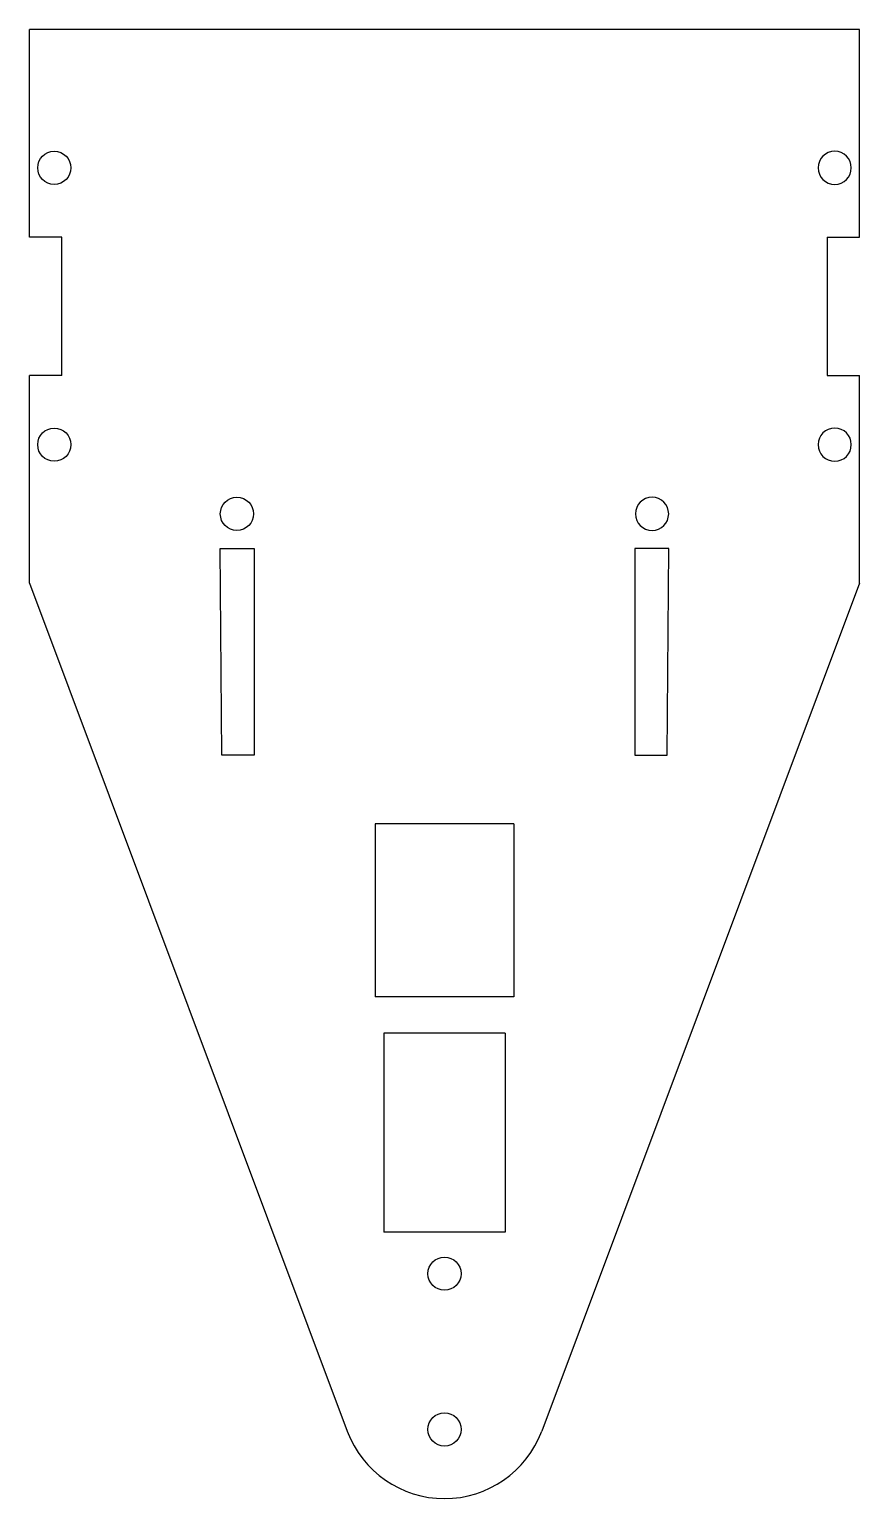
# Model space of a CAD drawing. Header units: inches. Extents: x -3 to 0, y 0.69 to 6.
import ezdxf

# ---------------------------------------------------------------- set-up
doc = ezdxf.new("R2010")
doc.units = ezdxf.units.IN
doc.header["$MEASUREMENT"] = 0
doc.layers.get('0').update_dxf_attribs({"linetype": 'CONTINUOUS'})
doc.layers.add('VISIBLE', color=7, linetype='CONTINUOUS')

msp = doc.modelspace()

# ---------------------------------------------------------------- linework, layer by layer
at = {"elevation": 0.117}
for points in [[(-2.31, 4.1247), (-2.1875, 4.1247), (-2.1875, 3.3784), (-2.3048, 3.3784)], [(-0.69, 4.1247), (-0.8125, 4.1247), (-0.8125, 3.3784), (-0.6952, 3.3784)]]:
    msp.add_lwpolyline(points, close=True, dxfattribs=at)
at = {"layer": 'VISIBLE'}
for p, q in [((0, 6, 0.117), (-3, 6, 0.117)), ((-3, 5.25, 0.117), (-3, 6, 0.117)), ((0, 5.25, 0.117), (0, 6, 0.117)), ((-2.883, 5.25, 0.117), (-3, 5.25, 0.117)), ((-2.883, 4.75, 0.117), (-2.883, 5.25, 0.117)), ((-0.117, 5.25, 0.117), (-0.117, 4.75, 0.117)), ((-0.117, 5.25, 0.117), (0, 5.25, 0.117)), ((-3, 4, 0.117), (-3, 4.75, 0.117)), ((-2.883, 4.75, 0.117), (-3, 4.75, 0.117)), ((-0.117, 4.75, 0.117), (0, 4.75, 0.117)), ((0, 4, 0.117), (0, 4.75, 0.117)), ((-3, 4, 0.117), (-1.8511, 0.9363, 0.117)), ((0, 4, 0.117), (-1.1489, 0.9363, 0.117)), ((-1.75, 3.1305, 0.117), (-1.75, 2.5055, 0.117)), ((-1.25, 3.1305, 0.117), (-1.75, 3.1305, 0.117)), ((-1.25, 3.1305, 0.117), (-1.25, 2.5055, 0.117)), ((-1.25, 2.5055, 0.117), (-1.75, 2.5055, 0.117)), ((-1.7188, 2.3743, 0.117), (-1.7188, 1.6555, 0.117)), ((-1.2813, 2.3743, 0.117), (-1.7188, 2.3743, 0.117)), ((-1.2813, 2.3743, 0.117), (-1.2813, 1.6555, 0.117)), ((-1.2813, 1.6555, 0.117), (-1.7188, 1.6555, 0.117))]:
    msp.add_line(p, q, dxfattribs=at)
for centre in [(-2.91, 5.5, 0.117), (-2.91, 4.5, 0.117), (-2.25, 4.25, 0.117), (-1.5, 1.5055, 0.117), (-1.5, 0.943, 0.117)]:
    msp.add_circle(centre, 0.06, dxfattribs=at)
at = {"layer": 'VISIBLE', "extrusion": (0, 0, -1)}
for centre in [(0.09, 5.5, -0.117), (0.09, 4.5, -0.117), (0.75, 4.25, -0.117)]:
    msp.add_circle(centre, 0.06, dxfattribs=at)
at = {"layer": 'VISIBLE'}
msp.add_arc((-1.5, 1.068, 0.117), 0.375, 200.556, 339.444, dxfattribs=at)

doc.saveas('drawing.dxf')
